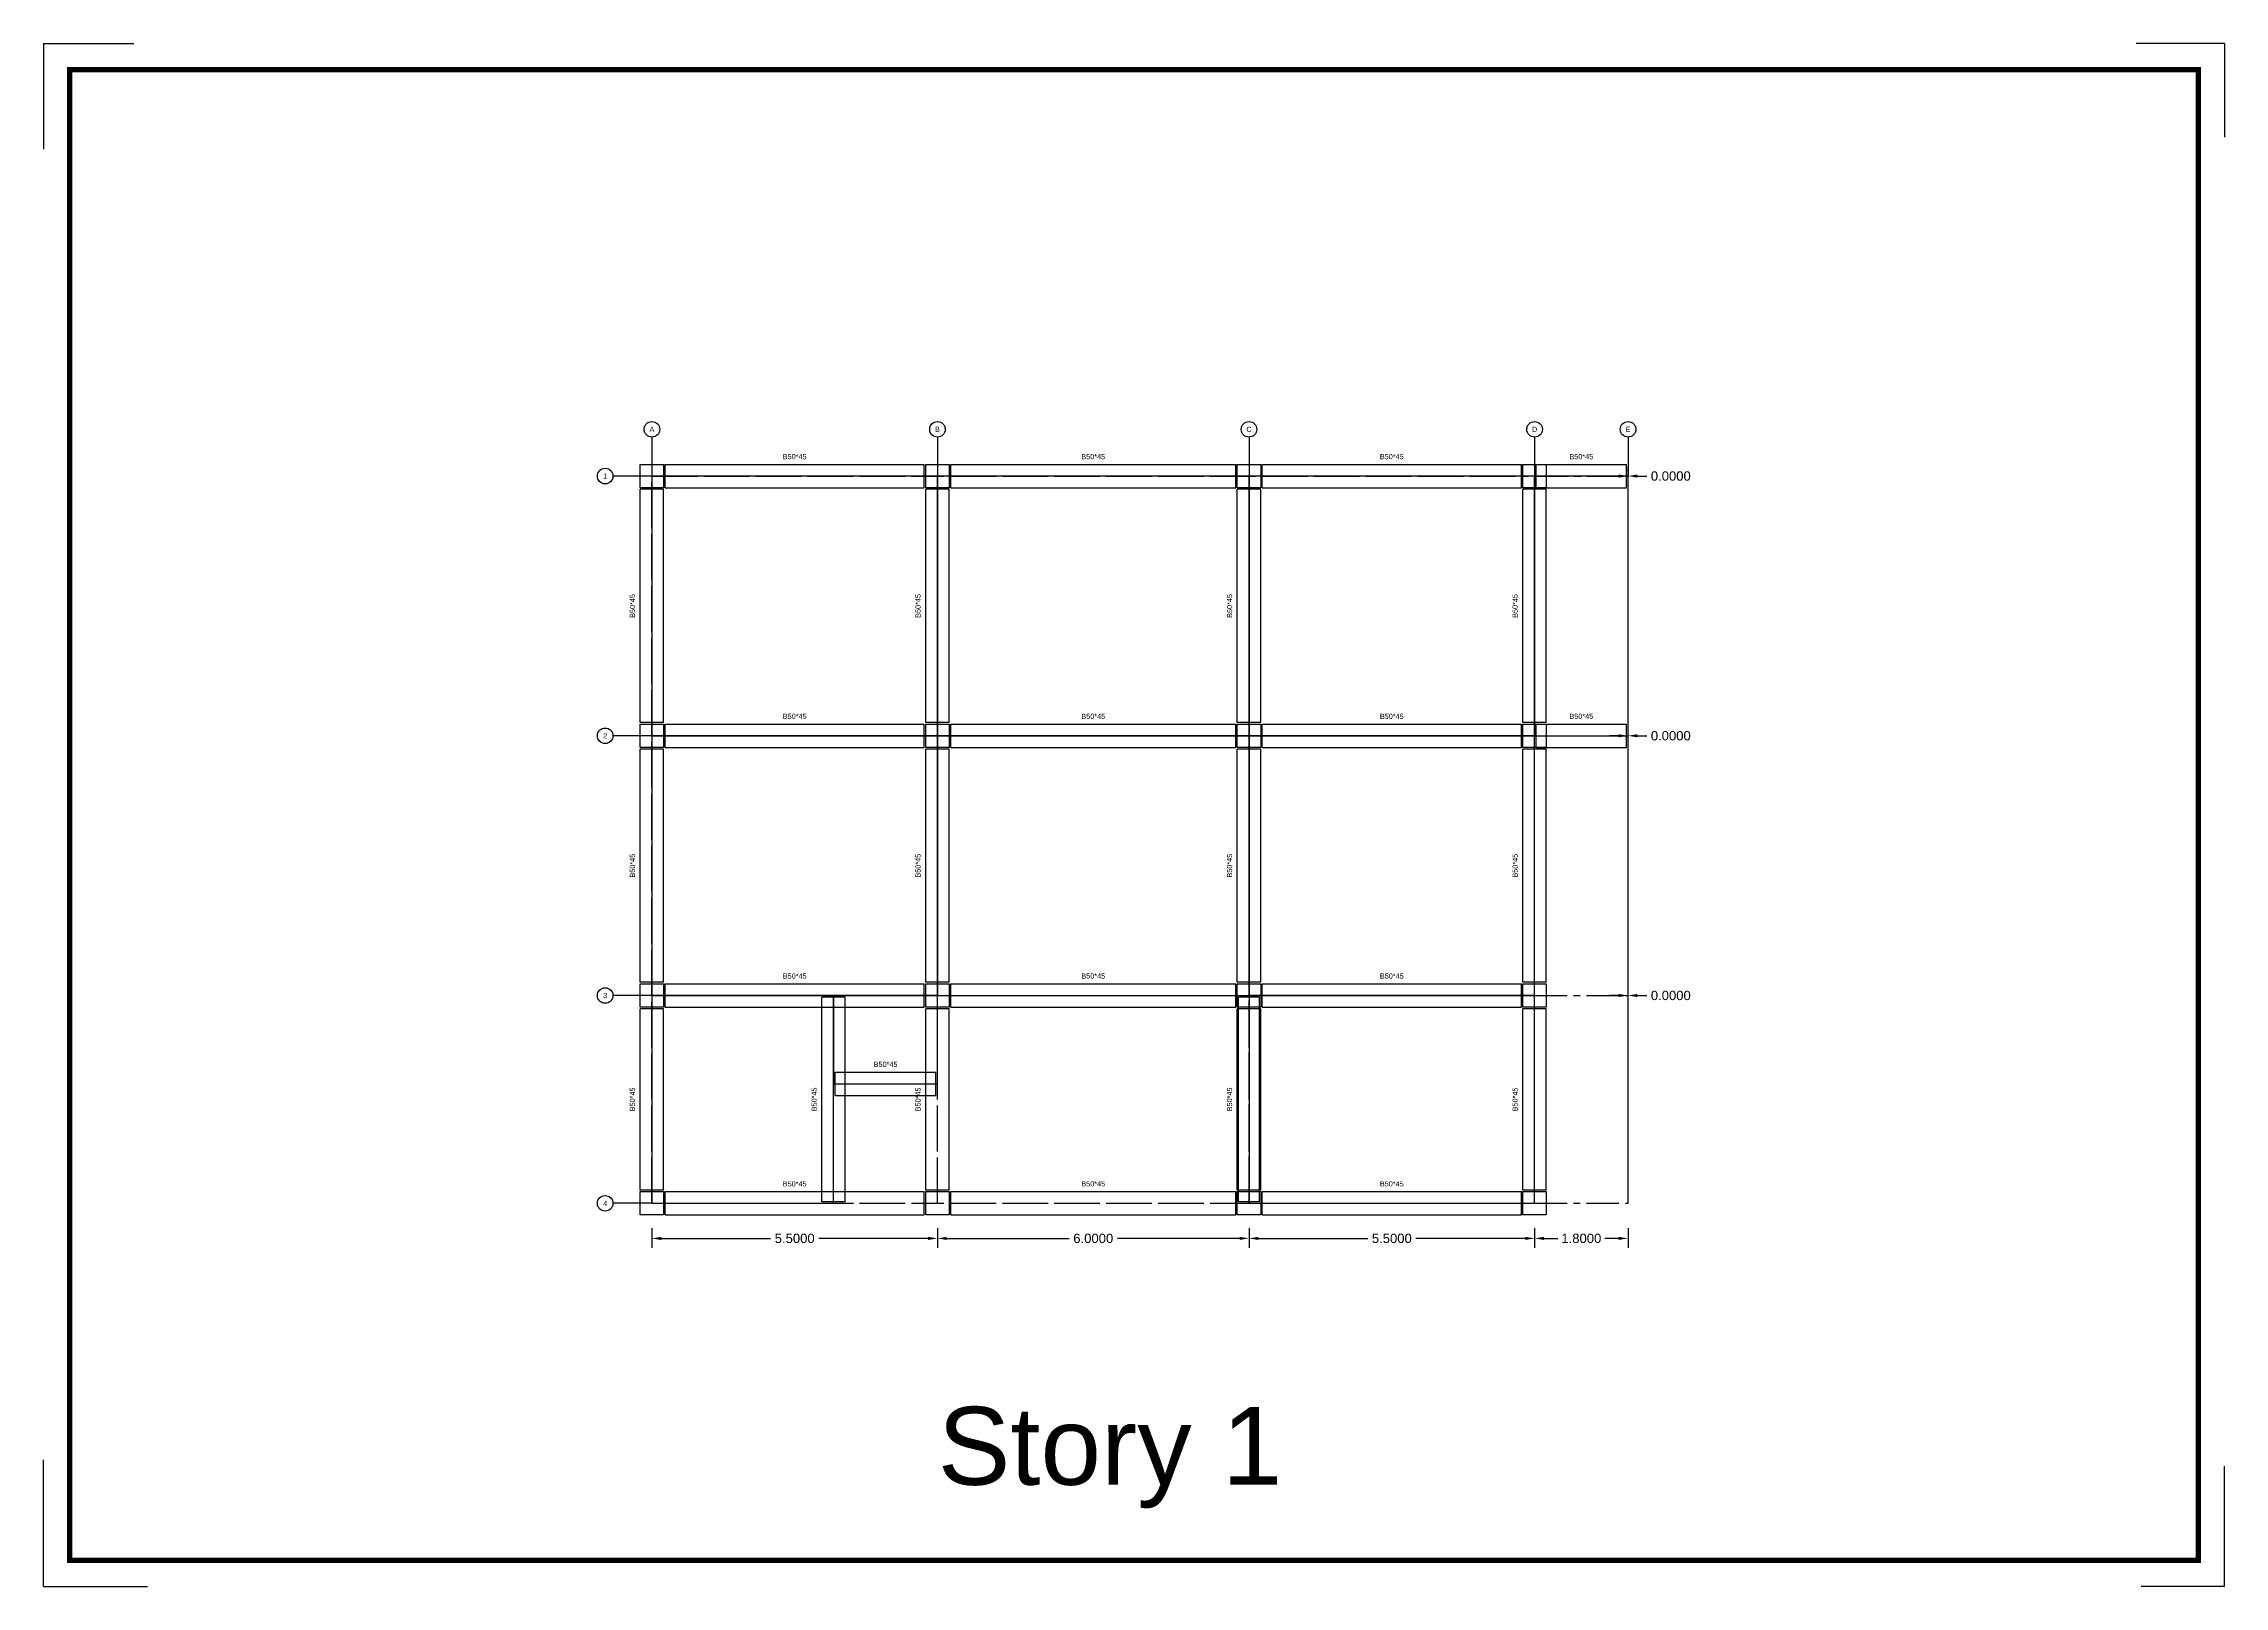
# Model space of a CAD drawing. Header units: inches. Extents: x -1152 to 1352, y 183 to 608.
# Drawn here: x 790 to 832, y 237.71 to 267.41 of the extents above; entities that cross this region are included whole.
import ezdxf
from ezdxf.enums import TextEntityAlignment as Align

# ---------------------------------------------------------------- set-up
doc = ezdxf.new("R2010")
doc.units = ezdxf.units.IN
doc.header["$MEASUREMENT"] = 0
doc.linetypes.add('CENTER', pattern=[2, 1.25, -0.25, 0.25, -0.25])
for name, color, linetype in [('BEAM', 5, 'Continuous'), ('CENTERLINES', 7, 'Continuous'), ('COLS', 5, 'Continuous'), ('DIMENSIONS', 4, 'Continuous'), ('GRID', 1, 'Continuous'), ('SLAB', 6, 'Continuous'), ('TEXT', 3, 'Continuous')]:
    doc.layers.add(name, color=color, linetype=linetype)
doc.layers.add('Layer4', color=252, linetype='Continuous', lineweight=25)
doc.styles.get("Standard").update_dxf_attribs({"font": 'arial.ttf'})
doc.dimstyles.get("Standard").update_dxf_attribs({"dimtxt": 0.18, "dimasz": 0.18, "dimexe": 0.18, "dimexo": 0.0625, "dimgap": 0.09, "dimtad": 0, "dimtih": 1, "dimtoh": 1, "dimdec": 4, "dimzin": 0, "dimdsep": 46, "dimtxsty": 'Standard', "dimcen": 0.09, "dimadec": 0, "dimazin": 0, "dimtfac": 1, "dimtdec": 4, "dimtofl": 0, "dimtmove": 0, "dimatfit": 3, "dimfxl": 1, "dimtolj": 1, "dimtzin": 0, "dimarcsym": 0})

# ---------------------------------------------------------------- blocks, each defined once
blk = doc.blocks.new('*D413')
at = {"layer": 'DEFPOINTS', "color": 0, "transparency": 16777216}
for p in [(801.713, 244.672), (807.213, 244.672), (807.213, 244.412)]:
    blk.add_point(p, dxfattribs=at)
at = {"layer": 'DIMENSIONS', "color": 0, "lineweight": -2, "transparency": 16777216}
for p, q in [((801.713, 244.609), (801.713, 244.232)), ((807.213, 244.609), (807.213, 244.232)), ((801.893, 244.412), (803.999, 244.412)), ((807.033, 244.412), (804.926, 244.412))]:
    blk.add_line(p, q, dxfattribs=at)
at = {"layer": 'DIMENSIONS', "color": 0, "transparency": 16777216}
for points in [[(801.893, 244.442), (801.893, 244.382), (801.713, 244.412)], [(807.033, 244.442), (807.033, 244.382), (807.213, 244.412)]]:
    blk.add_solid(points, dxfattribs=at)
at = {"layer": 'DIMENSIONS', "color": 0, "transparency": 16777216, "insert": (804.463, 244.412), "char_height": 0.18, "attachment_point": 5}
blk.add_mtext('\\A1;5.5000', dxfattribs=at)
blk = doc.blocks.new('*D414')
at = {"layer": 'DEFPOINTS', "color": 0, "transparency": 16777216}
for p in [(807.213, 244.672), (813.213, 244.672), (813.213, 244.412)]:
    blk.add_point(p, dxfattribs=at)
at = {"layer": 'DIMENSIONS', "color": 0, "lineweight": -2, "transparency": 16777216}
for p, q in [((807.213, 244.609), (807.213, 244.232)), ((813.213, 244.609), (813.213, 244.232)), ((807.393, 244.412), (809.749, 244.412)), ((813.033, 244.412), (810.677, 244.412))]:
    blk.add_line(p, q, dxfattribs=at)
at = {"layer": 'DIMENSIONS', "color": 0, "transparency": 16777216}
for points in [[(807.393, 244.442), (807.393, 244.382), (807.213, 244.412)], [(813.033, 244.442), (813.033, 244.382), (813.213, 244.412)]]:
    blk.add_solid(points, dxfattribs=at)
at = {"layer": 'DIMENSIONS', "color": 0, "transparency": 16777216, "insert": (810.213, 244.412), "char_height": 0.18, "attachment_point": 5}
blk.add_mtext('\\A1;6.0000', dxfattribs=at)
blk = doc.blocks.new('*D415')
at = {"layer": 'DEFPOINTS', "color": 0, "transparency": 16777216}
for p in [(813.213, 244.672), (818.713, 244.672), (818.713, 244.412)]:
    blk.add_point(p, dxfattribs=at)
at = {"layer": 'DIMENSIONS', "color": 0, "lineweight": -2, "transparency": 16777216}
for p, q in [((813.213, 244.609), (813.213, 244.232)), ((818.713, 244.609), (818.713, 244.232)), ((813.393, 244.412), (815.499, 244.412)), ((818.533, 244.412), (816.426, 244.412))]:
    blk.add_line(p, q, dxfattribs=at)
at = {"layer": 'DIMENSIONS', "color": 0, "transparency": 16777216}
for points in [[(813.393, 244.442), (813.393, 244.382), (813.213, 244.412)], [(818.533, 244.442), (818.533, 244.382), (818.713, 244.412)]]:
    blk.add_solid(points, dxfattribs=at)
at = {"layer": 'DIMENSIONS', "color": 0, "transparency": 16777216, "insert": (815.963, 244.412), "char_height": 0.18, "attachment_point": 5}
blk.add_mtext('\\A1;5.5000', dxfattribs=at)
blk = doc.blocks.new('*D416')
at = {"layer": 'DEFPOINTS', "color": 0, "transparency": 16777216}
for p in [(818.713, 244.672), (820.513, 244.672), (820.513, 244.412)]:
    blk.add_point(p, dxfattribs=at)
at = {"layer": 'DIMENSIONS', "color": 0, "lineweight": -2, "transparency": 16777216}
for p, q in [((818.713, 244.609), (818.713, 244.232)), ((820.513, 244.609), (820.513, 244.232)), ((818.893, 244.412), (819.158, 244.412)), ((820.333, 244.412), (820.068, 244.412))]:
    blk.add_line(p, q, dxfattribs=at)
at = {"layer": 'DIMENSIONS', "color": 0, "transparency": 16777216}
for points in [[(818.893, 244.442), (818.893, 244.382), (818.713, 244.412)], [(820.333, 244.442), (820.333, 244.382), (820.513, 244.412)]]:
    blk.add_solid(points, dxfattribs=at)
at = {"layer": 'DIMENSIONS', "color": 0, "transparency": 16777216, "insert": (819.613, 244.412), "char_height": 0.18, "attachment_point": 5}
blk.add_mtext('\\A1;1.8000', dxfattribs=at)
blk = doc.blocks.new('*D417')
at = {"layer": 'DEFPOINTS', "color": 0, "transparency": 16777216}
for p in [(820.513, 249.088), (820.513, 249.088), (820.513, 245.088)]:
    blk.add_point(p, dxfattribs=at)
at = {"layer": 'DIMENSIONS', "color": 0, "lineweight": -2, "transparency": 16777216}
for p, q in [((820.333, 249.088), (820.153, 249.088)), ((820.513, 245.15), (820.513, 249.268)), ((820.513, 249.15), (820.513, 249.268)), ((820.693, 249.088), (820.873, 249.088))]:
    blk.add_line(p, q, dxfattribs=at)
at = {"layer": 'DIMENSIONS', "color": 0, "transparency": 16777216}
for points in [[(820.333, 249.118), (820.333, 249.058), (820.513, 249.088)], [(820.693, 249.118), (820.693, 249.058), (820.513, 249.088)]]:
    blk.add_solid(points, dxfattribs=at)
at = {"layer": 'DIMENSIONS', "color": 0, "transparency": 16777216, "insert": (821.336, 249.088), "char_height": 0.18, "attachment_point": 5}
blk.add_mtext('\\A1;0.0000', dxfattribs=at)
blk = doc.blocks.new('*D418')
at = {"layer": 'DEFPOINTS', "color": 0, "transparency": 16777216}
for p in [(820.513, 254.088), (820.513, 254.088), (820.513, 249.088)]:
    blk.add_point(p, dxfattribs=at)
at = {"layer": 'DIMENSIONS', "color": 0, "lineweight": -2, "transparency": 16777216}
for p, q in [((820.513, 249.15), (820.513, 254.268)), ((820.513, 254.15), (820.513, 254.268)), ((820.333, 254.088), (820.153, 254.088)), ((820.693, 254.088), (820.873, 254.088))]:
    blk.add_line(p, q, dxfattribs=at)
at = {"layer": 'DIMENSIONS', "color": 0, "transparency": 16777216}
for points in [[(820.333, 254.118), (820.333, 254.058), (820.513, 254.088)], [(820.693, 254.118), (820.693, 254.058), (820.513, 254.088)]]:
    blk.add_solid(points, dxfattribs=at)
at = {"layer": 'DIMENSIONS', "color": 0, "transparency": 16777216, "insert": (821.336, 254.088), "char_height": 0.18, "attachment_point": 5}
blk.add_mtext('\\A1;0.0000', dxfattribs=at)
blk = doc.blocks.new('*D419')
at = {"layer": 'DEFPOINTS', "color": 0, "transparency": 16777216}
for p in [(820.513, 259.088), (820.513, 259.088), (820.513, 254.088)]:
    blk.add_point(p, dxfattribs=at)
at = {"layer": 'DIMENSIONS', "color": 0, "lineweight": -2, "transparency": 16777216}
for p, q in [((820.513, 254.15), (820.513, 259.268)), ((820.513, 259.15), (820.513, 259.268)), ((820.333, 259.088), (820.153, 259.088)), ((820.693, 259.088), (820.873, 259.088))]:
    blk.add_line(p, q, dxfattribs=at)
at = {"layer": 'DIMENSIONS', "color": 0, "transparency": 16777216}
for points in [[(820.333, 259.118), (820.333, 259.058), (820.513, 259.088)], [(820.693, 259.118), (820.693, 259.058), (820.513, 259.088)]]:
    blk.add_solid(points, dxfattribs=at)
at = {"layer": 'DIMENSIONS', "color": 0, "transparency": 16777216, "insert": (821.336, 259.088), "char_height": 0.18, "attachment_point": 5}
blk.add_mtext('\\A1;0.0000', dxfattribs=at)

msp = doc.modelspace()

# ---------------------------------------------------------------- linework, layer by layer
at = {"layer": 'BEAM', "color": 2, "linetype": 'Continuous'}
for p, q in [((801.9678, 259.31277), (806.9578, 259.31277)), ((801.9678, 258.86277), (801.9678, 259.31277)), ((806.9578, 258.86277), (806.9578, 259.31277)), ((807.4678, 259.31277), (812.9578, 259.31277)), ((807.4678, 258.86277), (807.4678, 259.31277)), ((812.9578, 258.86277), (812.9578, 259.31277)), ((813.4678, 259.31277), (818.4578, 259.31277)), ((813.4678, 258.86277), (813.4678, 259.31277)), ((818.4578, 258.86277), (818.4578, 259.31277)), ((818.7428, 259.31277), (820.4828, 259.31277)), ((818.7428, 258.86277), (818.7428, 259.31277)), ((820.4828, 258.86277), (820.4828, 259.31277)), ((801.4878, 254.34277), (801.4878, 258.83277)), ((801.9378, 258.83277), (801.4878, 258.83277)), ((801.9378, 254.34277), (801.9378, 258.83277)), ((801.9678, 258.86277), (806.9578, 258.86277)), ((806.9878, 254.34277), (806.9878, 258.83277)), ((807.4378, 258.83277), (806.9878, 258.83277)), ((807.4378, 254.34277), (807.4378, 258.83277)), ((807.4678, 258.86277), (812.9578, 258.86277)), ((812.9878, 254.34277), (812.9878, 258.83277)), ((813.4378, 258.83277), (812.9878, 258.83277)), ((813.4378, 254.34277), (813.4378, 258.83277)), ((813.4678, 258.86277), (818.4578, 258.86277)), ((818.4878, 254.34277), (818.4878, 258.83277)), ((818.9378, 258.83277), (818.4878, 258.83277)), ((818.7428, 258.86277), (820.4828, 258.86277)), ((818.9378, 254.34277), (818.9378, 258.83277)), ((801.9378, 254.34277), (801.4878, 254.34277)), ((801.9678, 254.31277), (806.9578, 254.31277)), ((801.9678, 253.86277), (801.9678, 254.31277)), ((806.9578, 253.86277), (806.9578, 254.31277)), ((807.4378, 254.34277), (806.9878, 254.34277)), ((807.4678, 254.31277), (812.9578, 254.31277)), ((807.4678, 253.86277), (807.4678, 254.31277)), ((812.9578, 253.86277), (812.9578, 254.31277)), ((813.4378, 254.34277), (812.9878, 254.34277)), ((813.4678, 254.31277), (818.4578, 254.31277)), ((813.4678, 253.86277), (813.4678, 254.31277)), ((818.4578, 253.86277), (818.4578, 254.31277)), ((818.9378, 254.34277), (818.4878, 254.34277)), ((818.7428, 254.31277), (820.4828, 254.31277)), ((818.7428, 253.86277), (818.7428, 254.31277)), ((820.4828, 253.86277), (820.4828, 254.31277)), ((801.4878, 249.34277), (801.4878, 253.83277)), ((801.9378, 253.83277), (801.4878, 253.83277)), ((801.9378, 249.34277), (801.9378, 253.83277)), ((801.9678, 253.86277), (806.9578, 253.86277)), ((806.9878, 249.34277), (806.9878, 253.83277)), ((807.4378, 253.83277), (806.9878, 253.83277)), ((807.4378, 249.34277), (807.4378, 253.83277)), ((807.4678, 253.86277), (812.9578, 253.86277)), ((812.9878, 249.34277), (812.9878, 253.83277)), ((813.4378, 253.83277), (812.9878, 253.83277)), ((813.4378, 249.34277), (813.4378, 253.83277)), ((813.4678, 253.86277), (818.4578, 253.86277)), ((818.4878, 249.34277), (818.4878, 253.83277)), ((818.9378, 253.83277), (818.4878, 253.83277)), ((818.7428, 253.86277), (820.4828, 253.86277)), ((818.9378, 249.34277), (818.9378, 253.83277)), ((801.9378, 249.34277), (801.4878, 249.34277)), ((801.9678, 249.31277), (806.9578, 249.31277)), ((801.9678, 248.86277), (801.9678, 249.31277)), ((806.9578, 248.86277), (806.9578, 249.31277)), ((807.4378, 249.34277), (806.9878, 249.34277)), ((807.4678, 249.31277), (812.9578, 249.31277)), ((807.4678, 248.86277), (807.4678, 249.31277)), ((812.9578, 248.86277), (812.9578, 249.31277)), ((813.4378, 249.34277), (812.9878, 249.34277)), ((813.4678, 249.31277), (818.4578, 249.31277)), ((813.4678, 248.86277), (813.4678, 249.31277)), ((818.4578, 248.86277), (818.4578, 249.31277)), ((818.9378, 249.34277), (818.4878, 249.34277)), ((801.4878, 245.34277), (801.4878, 248.83277)), ((801.9378, 248.83277), (801.4878, 248.83277)), ((801.9378, 245.34277), (801.9378, 248.83277)), ((801.9678, 248.86277), (806.9578, 248.86277)), ((804.9878, 245.11777), (804.9878, 249.05777)), ((805.4378, 249.05777), (804.9878, 249.05777)), ((805.4378, 245.11777), (805.4378, 249.05777)), ((806.9878, 245.34277), (806.9878, 248.83277)), ((807.4378, 248.83277), (806.9878, 248.83277)), ((807.4378, 245.34277), (807.4378, 248.83277)), ((807.4678, 248.86277), (812.9578, 248.86277)), ((812.9878, 245.34277), (812.9878, 248.83277)), ((813.4378, 248.83277), (812.9878, 248.83277)), ((813.0128, 245.11777), (813.0128, 249.05777)), ((813.4128, 249.05777), (813.0128, 249.05777)), ((813.4128, 245.11777), (813.4128, 249.05777)), ((813.4378, 245.34277), (813.4378, 248.83277)), ((813.4678, 248.86277), (818.4578, 248.86277)), ((818.4878, 245.34277), (818.4878, 248.83277)), ((818.9378, 248.83277), (818.4878, 248.83277)), ((818.9378, 245.34277), (818.9378, 248.83277)), ((805.2428, 247.61277), (807.1828, 247.61277)), ((805.2428, 247.16277), (805.2428, 247.61277)), ((807.1828, 247.16277), (807.1828, 247.61277)), ((805.2428, 247.16277), (807.1828, 247.16277)), ((801.9378, 245.34277), (801.4878, 245.34277)), ((801.9678, 245.31277), (806.9578, 245.31277)), ((801.9678, 244.86277), (801.9678, 245.31277)), ((806.9578, 244.86277), (806.9578, 245.31277)), ((807.4378, 245.34277), (806.9878, 245.34277)), ((807.4678, 245.31277), (812.9578, 245.31277)), ((807.4678, 244.86277), (807.4678, 245.31277)), ((812.9578, 244.86277), (812.9578, 245.31277)), ((813.4378, 245.34277), (812.9878, 245.34277)), ((813.4678, 245.31277), (818.4578, 245.31277)), ((813.4678, 244.86277), (813.4678, 245.31277)), ((818.4578, 244.86277), (818.4578, 245.31277)), ((818.9378, 245.34277), (818.4878, 245.34277)), ((801.9678, 244.86277), (806.9578, 244.86277)), ((805.4378, 245.11777), (804.9878, 245.11777)), ((807.4678, 244.86277), (812.9578, 244.86277)), ((813.4128, 245.11777), (813.0128, 245.11777)), ((813.4678, 244.86277), (818.4578, 244.86277))]:
    msp.add_line(p, q, dxfattribs=at)
at = {"layer": 'CENTERLINES', "color": 6, "linetype": 'CENTER', "ltscale": 0.5}
for p, q in [((801.7128, 254.34277), (801.7128, 258.83277)), ((801.9678, 259.08777), (806.9578, 259.08777)), ((807.2128, 254.34277), (807.2128, 258.83277)), ((807.4678, 259.08777), (812.9578, 259.08777)), ((813.2128, 254.34277), (813.2128, 258.83277)), ((813.4678, 259.08777), (818.4578, 259.08777)), ((818.7128, 254.34277), (818.7128, 258.83277)), ((818.7428, 259.08777), (820.4828, 259.08777)), ((801.7128, 249.34277), (801.7128, 253.83277)), ((801.9678, 254.08777), (806.9578, 254.08777)), ((807.2128, 249.34277), (807.2128, 253.83277)), ((807.4678, 254.08777), (812.9578, 254.08777)), ((813.2128, 249.34277), (813.2128, 253.83277)), ((813.4678, 254.08777), (818.4578, 254.08777)), ((818.7128, 249.34277), (818.7128, 253.83277)), ((818.7428, 254.08777), (820.4828, 254.08777)), ((801.9678, 249.08777), (806.9578, 249.08777)), ((807.4678, 249.08777), (812.9578, 249.08777)), ((813.4678, 249.08777), (818.4578, 249.08777)), ((801.7128, 245.34277), (801.7128, 248.83277)), ((805.2128, 245.11777), (805.2128, 249.05777)), ((807.2128, 245.34277), (807.2128, 248.83277)), ((813.2128, 245.11777), (813.2128, 249.05777)), ((813.2128, 245.34277), (813.2128, 248.83277)), ((818.7128, 245.34277), (818.7128, 248.83277)), ((805.2428, 247.38777), (807.1828, 247.38777)), ((801.9678, 245.08777), (806.9578, 245.08777)), ((807.4678, 245.08777), (812.9578, 245.08777)), ((813.4678, 245.08777), (818.4578, 245.08777))]:
    msp.add_line(p, q, dxfattribs=at)
at = {"layer": 'COLS', "color": 2, "linetype": 'Continuous'}
for points in [[(801.9378, 258.86277), (801.4878, 258.86277), (801.4878, 259.31277), (801.9378, 259.31277)], [(807.4378, 258.86277), (806.9878, 258.86277), (806.9878, 259.31277), (807.4378, 259.31277)], [(813.4378, 258.86277), (812.9878, 258.86277), (812.9878, 259.31277), (813.4378, 259.31277)], [(818.9378, 258.86277), (818.4878, 258.86277), (818.4878, 259.31277), (818.9378, 259.31277)], [(801.9378, 253.86277), (801.4878, 253.86277), (801.4878, 254.31277), (801.9378, 254.31277)], [(807.4378, 253.86277), (806.9878, 253.86277), (806.9878, 254.31277), (807.4378, 254.31277)], [(813.4378, 253.86277), (812.9878, 253.86277), (812.9878, 254.31277), (813.4378, 254.31277)], [(818.9378, 253.86277), (818.4878, 253.86277), (818.4878, 254.31277), (818.9378, 254.31277)], [(801.9378, 248.86277), (801.4878, 248.86277), (801.4878, 249.31277), (801.9378, 249.31277)], [(807.4378, 248.86277), (806.9878, 248.86277), (806.9878, 249.31277), (807.4378, 249.31277)], [(813.4378, 248.86277), (812.9878, 248.86277), (812.9878, 249.31277), (813.4378, 249.31277)], [(818.9378, 248.86277), (818.4878, 248.86277), (818.4878, 249.31277), (818.9378, 249.31277)], [(801.9378, 244.86277), (801.4878, 244.86277), (801.4878, 245.31277), (801.9378, 245.31277)], [(807.4378, 244.86277), (806.9878, 244.86277), (806.9878, 245.31277), (807.4378, 245.31277)], [(813.4378, 244.86277), (812.9878, 244.86277), (812.9878, 245.31277), (813.4378, 245.31277)], [(818.9378, 244.86277), (818.4878, 244.86277), (818.4878, 245.31277), (818.9378, 245.31277)]]:
    msp.add_lwpolyline(points, close=True, dxfattribs=at)
at = {"layer": 'GRID', "color": 0, "linetype": 'Continuous'}
for p, q in [((801.7128, 259.83777), (801.7128, 259.08777)), ((807.2128, 259.83777), (807.2128, 259.08777)), ((813.2128, 259.83777), (813.2128, 259.08777)), ((818.7128, 259.83777), (818.7128, 259.08777)), ((820.5128, 259.83777), (820.5128, 259.08777)), ((801.7128, 259.08777), (800.9628, 259.08777)), ((801.7128, 254.08777), (800.9628, 254.08777)), ((801.7128, 249.08777), (800.9628, 249.08777)), ((801.7128, 245.08777), (800.9628, 245.08777))]:
    msp.add_line(p, q, dxfattribs=at)
at = {"layer": 'GRID', "color": 1, "linetype": 'CENTER', "ltscale": 0.5}
for p, q in [((801.7128, 245.08777), (801.7128, 259.08777)), ((801.7128, 259.08777), (820.5128, 259.08777)), ((807.2128, 245.08777), (807.2128, 259.08777)), ((813.2128, 245.08777), (813.2128, 259.08777)), ((818.7128, 245.08777), (818.7128, 259.08777)), ((820.5128, 245.08777), (820.5128, 259.08777)), ((801.7128, 254.08777), (820.5128, 254.08777)), ((801.7128, 249.08777), (820.5128, 249.08777)), ((801.7128, 245.08777), (820.5128, 245.08777))]:
    msp.add_line(p, q, dxfattribs=at)
at = {"layer": 'GRID', "color": 0, "linetype": 'Continuous'}
for centre in [(801.7128, 259.98777), (807.2128, 259.98777), (813.2128, 259.98777), (818.7128, 259.98777), (820.5128, 259.98777), (800.8128, 259.08777), (800.8128, 254.08777), (800.8128, 249.08777), (800.8128, 245.08777)]:
    msp.add_circle(centre, 0.15, dxfattribs=at)
at = {"layer": 'Layer4'}
for p, q in [((789.99774, 267.41315), (789.99774, 265.38297)), ((789.99774, 267.41315), (791.73836, 267.41315)), ((831.99774, 267.41315), (830.29974, 267.41315)), ((831.99774, 267.41315), (831.99774, 265.61444)), ((789.99774, 237.71315), (789.99774, 240.1508)), ((831.99774, 237.71315), (831.99774, 240.02719)), ((831.99774, 237.71315), (831.99774, 238.71315)), ((789.99774, 237.71315), (791.99778, 237.71315)), ((831.99774, 237.71315), (830.39286, 237.71315))]:
    msp.add_line(p, q, dxfattribs=at)
at = {"layer": 'Layer4', "const_width": 0.1}
msp.add_lwpolyline([(790.49774, 266.91315), (831.49774, 266.91315), (831.49774, 238.21315), (790.49774, 238.21315)], close=True, dxfattribs=at)
at = {"layer": 'SLAB', "color": 6, "linetype": 'Continuous'}
for points in [[(801.7128, 254.08777), (807.2128, 254.08777), (807.2128, 259.08777), (801.7128, 259.08777)], [(807.2128, 254.08777), (813.2128, 254.08777), (813.2128, 259.08777), (807.2128, 259.08777)], [(813.2128, 254.08777), (818.7128, 254.08777), (818.7128, 259.08777), (813.2128, 259.08777)], [(818.7128, 254.08777), (820.5128, 254.08777), (820.5128, 259.08777), (818.7128, 259.08777)], [(801.7128, 249.08777), (807.2128, 249.08777), (807.2128, 254.08777), (801.7128, 254.08777)], [(807.2128, 249.08777), (813.2128, 249.08777), (813.2128, 254.08777), (807.2128, 254.08777)], [(813.2128, 249.08777), (818.7128, 249.08777), (818.7128, 254.08777), (813.2128, 254.08777)], [(801.7128, 245.08777), (805.2128, 245.08777), (805.2128, 249.08777), (801.7128, 249.08777)], [(805.2128, 247.38777), (807.2128, 247.38777), (807.2128, 249.08777), (805.2128, 249.08777)], [(813.2128, 245.08777), (818.7128, 245.08777), (818.7128, 249.08777), (813.2128, 249.08777)]]:
    msp.add_lwpolyline(points, close=True, dxfattribs=at)

# ---------------------------------------------------------------- texts
at = {"color": 6, "insert": (782.01141, 241.16859), "char_height": 1.5, "attachment_point": 1}
msp.add_mtext_dynamic_manual_height_columns('\\pxqc;Story 1', width=57.0507531, gutter_width=36.72032, heights=[0], dxfattribs=at)
at = {"layer": 'TEXT', "color": 0}
for s, p in [('A', (801.7128, 259.98777)), ('B', (807.2128, 259.98777)), ('C', (813.2128, 259.98777)), ('D', (818.7128, 259.98777)), ('E', (820.5128, 259.98777)), ('B50*45', (804.4628, 259.46277)), ('B50*45', (810.2128, 259.46277)), ('B50*45', (815.9628, 259.46277)), ('B50*45', (819.6128, 259.46277)), ('1', (800.8128, 259.08777)), ('2', (800.8128, 254.08777)), ('B50*45', (804.4628, 254.46277)), ('B50*45', (810.2128, 254.46277)), ('B50*45', (815.9628, 254.46277)), ('B50*45', (819.6128, 254.46277)), ('B50*45', (804.4628, 249.46277)), ('B50*45', (810.2128, 249.46277)), ('B50*45', (815.9628, 249.46277)), ('3', (800.8128, 249.08777)), ('B50*45', (806.2128, 247.76277)), ('B50*45', (804.4628, 245.46277)), ('B50*45', (810.2128, 245.46277)), ('B50*45', (815.9628, 245.46277)), ('4', (800.8128, 245.08777))]:
    msp.add_text(s, height=0.1, dxfattribs=at).set_placement(p, align=Align.MIDDLE)
for p in [(801.3378, 256.58777), (806.8378, 256.58777), (812.8378, 256.58777), (818.3378, 256.58777), (801.3378, 251.58777), (806.8378, 251.58777), (812.8378, 251.58777), (818.3378, 251.58777), (801.3378, 247.08777), (804.8378, 247.08777), (806.8378, 247.08777), (812.8378, 247.08777), (818.3378, 247.08777)]:
    msp.add_text('B50*45', height=0.1, rotation=90, dxfattribs=at).set_placement(p, align=Align.MIDDLE)

# ---------------------------------------------------------------- dimensions: what is measured, and where the dimension line sits
at = {"layer": 'DIMENSIONS'}
for base, p1, p2, picture, middle in [((820.512801173, 259.0877663502), (820.512801173, 254.0877663502), (820.512801173, 259.0877663502), '*D419', (821.3361231375, 259.0877663502)), ((820.512801173, 254.0877663502), (820.512801173, 249.0877663502), (820.512801173, 254.0877663502), '*D418', (821.3361231375, 254.0877663502)), ((820.512801173, 249.0877663502), (820.512801173, 245.0877663502), (820.512801173, 249.0877663502), '*D417', (821.3361231375, 249.0877663502)), ((807.2128, 244.41154), (801.7128, 244.67154), (807.2128, 244.67154), '*D413', (804.4628, 244.41154)), ((813.2128, 244.41154), (807.2128, 244.67154), (813.2128, 244.67154), '*D414', (810.2128, 244.41154)), ((818.7128, 244.41154), (813.2128, 244.67154), (818.7128, 244.67154), '*D415', (815.9628, 244.41154)), ((820.5128, 244.41154), (818.7128, 244.67154), (820.5128, 244.67154), '*D416', (819.6128, 244.41154))]:
    dim = msp.add_linear_dim(base=base, p1=p1, p2=p2, dimstyle='Standard', dxfattribs=at)
    dim.commit()
    dim.dimension.update_dxf_attribs({"geometry": picture, "text_midpoint": middle})

doc.saveas('drawing.dxf')
